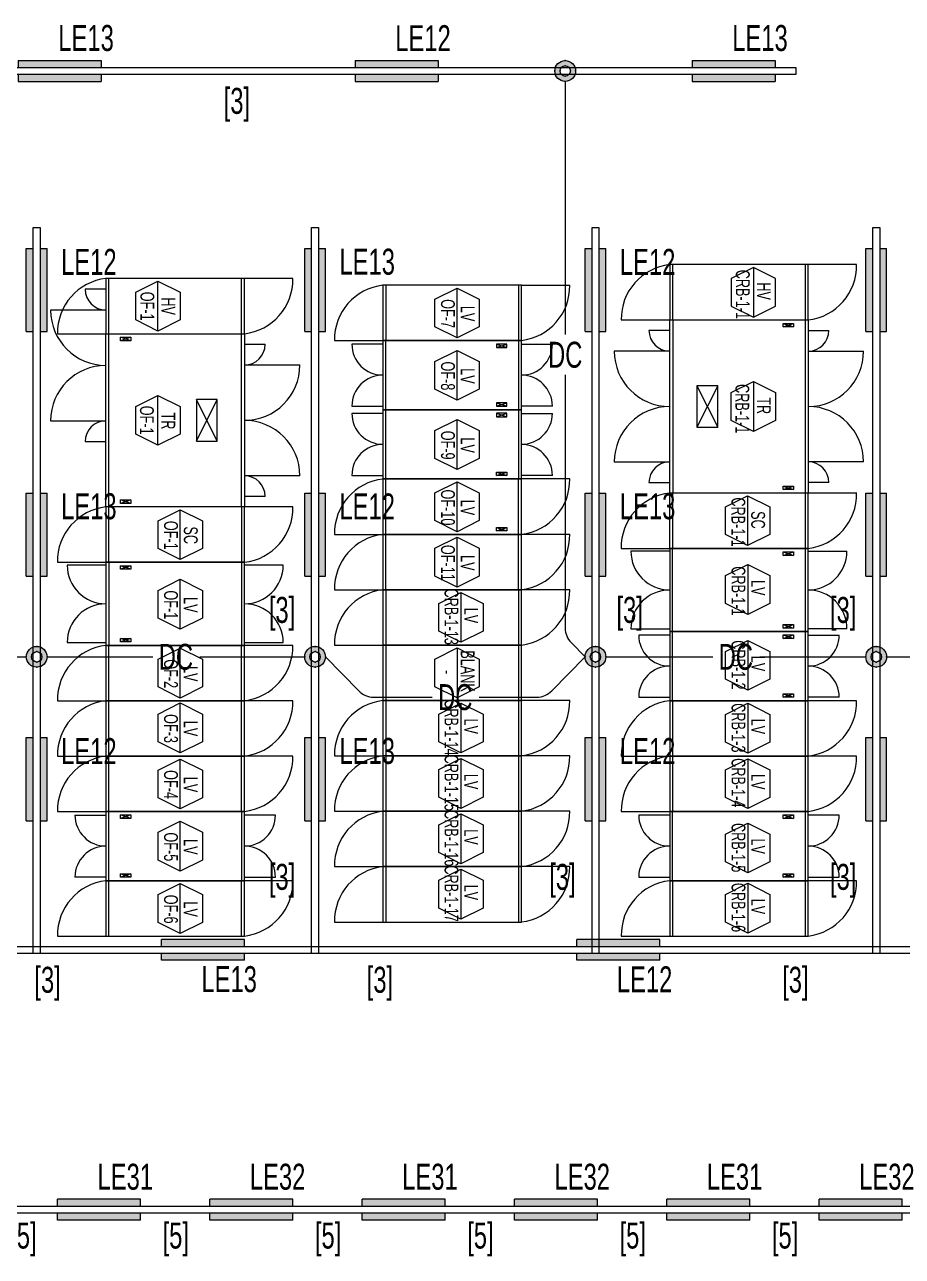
# Model space of a CAD drawing. Header units: millimetres. Extents: x 86947 to 500447, y -530175 to 1059536.
# Drawn here: x 139980 to 152656, y -247719 to -229925 of the extents above; entities that cross this region are included whole.
import ezdxf
from ezdxf.enums import TextEntityAlignment as Align

# ---------------------------------------------------------------- set-up
doc = ezdxf.new("R2010")
doc.units = ezdxf.units.MM
doc.header["$LTSCALE"] = 150
for name, color, linetype in [('------03 Lighting Fixture', 3, 'Continuous'), ('------04 Lighting Switch', 2, 'Continuous'), ('-----25 Emergency Lighting Embeded Wire in Ceiling or Wall', 1, 'Continuous'), ('-----28 Race Way', 1, 'Continuous'), ('-----33 Equipment', 5, 'Continuous')]:
    doc.layers.add(name, color=color, linetype=linetype)
doc.styles.add('ELEC', font='Dotum.ttf')

# ---------------------------------------------------------------- blocks, each defined once
blk = doc.blocks.new('D01')
at = {"linetype": 'Continuous'}
blk.add_circle((0, 0), 150, dxfattribs=at)
for p in [(-150, 0), (0, 150), (150, 0), (0, -150)]:
    blk.add_point(p)
blk = doc.blocks.new('E01')
h = blk.add_hatch(color=256)
edge = h.paths.add_edge_path(flags=17)
edge.add_arc((0, 0), 75, 0, 360)
edge = h.paths.add_edge_path()
edge.add_arc((0, 0), 150, 0, 360)
blk.add_blockref('D01', (0, 0))
at = {"xscale": 0.5, "yscale": 0.5, "zscale": 0.5}
blk.add_blockref('D01', (0, 0), dxfattribs=at)
blk = doc.blocks.new('E17')
h = blk.add_hatch(color=256)
h.paths.add_polyline_path([(600, 100), (-600, 100), (-600, 0), (600, 0)])
h.paths.add_polyline_path([(600, -100), (-600, -100), (-600, -200), (600, -200)])
for p, q in [((-600, 100), (600, 100)), ((-600, 100), (-600, 0)), ((600, 100), (600, 0)), ((600, 100), (600, 0)), ((-600, -100), (-600, -200)), ((600, -100), (600, -200)), ((-600, -200), (600, -200))]:
    blk.add_line(p, q)
blk = doc.blocks.new('12345')
at = {"layer": '-----33 Equipment'}
for p, q in [((401596, 123008, 0), (401596, 122208, 0)), ((403596, 123008, 0), (401596, 123008, 0)), ((401636, 123008), (401636, 122208)), ((402804, 122968), (402484, 122809)), ((402804, 122968), (402804, 122248)), ((403124, 122809), (402804, 122968)), ((403554, 123008), (403554, 122208)), ((403596, 122208, 0), (403596, 123008, 0)), ((404296, 123008), (403596, 123008)), ((395454, 122808, 0), (393454, 122808, 0)), ((393454, 122808, 0), (393454, 122008, 0)), ((393496, 122008), (393496, 122808)), ((395414, 122008), (395414, 122808)), ((395454, 122008, 0), (395454, 122808, 0)), ((396154, 122808), (395454, 122808)), ((402484, 122809), (402484, 122408)), ((403124, 122408), (403124, 122809)), ((393454, 122652, 0), (393154, 122652, 0)), ((393884, 122609), (394204, 122768)), ((393884, 122208), (393884, 122609)), ((394204, 122048), (394204, 122768)), ((394204, 122768), (394524, 122609)), ((394524, 122609), (394524, 122208)), ((397454, 122711, 0), (397454, 121911, 0)), ((399454, 122711, 0), (397454, 122711, 0)), ((397494, 122711), (397494, 121911)), ((398206, 122510, 0), (398526, 122669, 0)), ((398526, 121949, 0), (398526, 122669, 0)), ((398526, 122669, 0), (398846, 122510, 0)), ((399412, 122711), (399412, 121911)), ((399454, 121911, 0), (399454, 122711, 0)), ((399454, 122711, 0), (400154, 122711, 0)), ((398206, 122109, 0), (398206, 122510, 0)), ((398846, 122510, 0), (398846, 122109, 0)), ((393454, 122352, 0), (392654, 122352, 0)), ((402484, 122408), (402804, 122248)), ((402804, 122248), (403124, 122408)), ((394204, 122048), (393884, 122208)), ((394524, 122208), (394204, 122048)), ((398526, 121949, 0), (398206, 122109, 0)), ((398846, 122109, 0), (398526, 121949, 0)), ((400896, 122208), (401596, 122208)), ((401596, 122208, 0), (403596, 122208, 0)), ((401596, 119708, 0), (401596, 122208, 0)), ((401596, 122208, 0), (403596, 122208, 0)), ((401640, 122208), (401640, 119708)), ((403236, 122108, 0), (403236, 122158, 0)), ((403236, 122158, 0), (403386, 122158, 0)), ((403236, 122158), (403386, 122108)), ((403236, 122108), (403386, 122158)), ((403386, 122108, 0), (403236, 122108, 0)), ((403386, 122158, 0), (403386, 122108, 0)), ((403554, 122208), (403554, 119708)), ((403596, 122208, 0), (403596, 119708, 0)), ((392754, 122008), (393454, 122008)), ((393454, 122008, 0), (395454, 122008, 0)), ((393454, 119508, 0), (393454, 122008, 0)), ((393454, 122008, 0), (395454, 122008, 0)), ((393496, 119508), (393496, 122008)), ((393664, 121908, 0), (393664, 121958, 0)), ((393664, 121958, 0), (393814, 121958, 0)), ((393814, 121908), (393664, 121958)), ((393814, 121958), (393664, 121908)), ((393814, 121908, 0), (393664, 121908, 0)), ((393814, 121958, 0), (393814, 121908, 0)), ((395410, 119508), (395410, 122008)), ((395454, 122008, 0), (395454, 119508, 0)), ((396754, 121911, 0), (397454, 121911, 0)), ((397454, 121911, 0), (399454, 121911, 0)), ((399454, 121911, 0), (397454, 121911, 0)), ((397454, 121911, 0), (397454, 120911, 0)), ((397496, 120911), (397496, 121911)), ((399412, 121911), (399412, 120911)), ((399454, 120911, 0), (399454, 121911, 0)), ((401596, 122058), (401296, 122058)), ((403596, 122058), (403896, 122058)), ((395454, 121858), (395754, 121858)), ((397454, 121859, 0), (397006, 121859, 0)), ((398206, 121610, 0), (398526, 121769, 0)), ((398526, 121049, 0), (398526, 121769, 0)), ((398526, 121769, 0), (398846, 121610, 0)), ((399244, 121861, 0), (399094, 121861, 0)), ((399094, 121861, 0), (399094, 121811, 0)), ((399094, 121811), (399244, 121861)), ((399094, 121861), (399244, 121811)), ((399094, 121811, 0), (399244, 121811, 0)), ((399244, 121811, 0), (399244, 121861, 0)), ((399454, 121859, 0), (399902, 121859, 0)), ((401596, 121758), (400796, 121758)), ((403596, 121758), (404396, 121758)), ((395454, 121558), (396254, 121558)), ((398206, 121209, 0), (398206, 121610, 0)), ((398846, 121610, 0), (398846, 121209, 0)), ((398526, 121049, 0), (398206, 121209, 0)), ((398846, 121209, 0), (398526, 121049, 0)), ((402290, 121258, 0), (401990, 121258, 0)), ((401990, 121258, 0), (401990, 120658, 0)), ((402290, 121258), (401990, 120658)), ((401990, 121258), (402290, 120658)), ((402290, 120658, 0), (402290, 121258, 0)), ((402484, 121159), (402804, 121318)), ((402804, 121318), (402804, 120598)), ((402804, 121318), (403124, 121159)), ((393884, 120959), (394204, 121118)), ((394204, 120398), (394204, 121118)), ((394204, 121118), (394524, 120959)), ((395060, 121058, 0), (394760, 121058, 0)), ((394760, 121058, 0), (394760, 120458, 0)), ((394760, 120458), (395060, 121058)), ((395060, 120458), (394760, 121058)), ((395060, 120458, 0), (395060, 121058, 0)), ((399244, 121011, 0), (399094, 121011, 0)), ((399094, 121011, 0), (399094, 120961, 0)), ((399094, 120961), (399244, 121011)), ((399094, 121011), (399244, 120961)), ((399244, 120961, 0), (399244, 121011, 0)), ((402484, 120758), (402484, 121159)), ((403124, 121159), (403124, 120758)), ((393884, 120558), (393884, 120959)), ((394524, 120959), (394524, 120558)), ((397006, 120963, 0), (397454, 120963, 0)), ((397454, 120859, 0), (397006, 120859, 0)), ((397454, 120911, 0), (399454, 120911, 0)), ((399454, 120911, 0), (397454, 120911, 0)), ((397454, 120911, 0), (397454, 119911, 0)), ((397496, 119911), (397496, 120911)), ((399094, 120961, 0), (399244, 120961, 0)), ((399244, 120861, 0), (399094, 120861, 0)), ((399094, 120861, 0), (399094, 120811, 0)), ((399094, 120811), (399244, 120861)), ((399094, 120861), (399244, 120811)), ((399244, 120811, 0), (399244, 120861, 0)), ((399412, 120911), (399412, 119911)), ((399902, 120963, 0), (399454, 120963, 0)), ((399454, 119911, 0), (399454, 120911, 0)), ((399454, 120859, 0), (399902, 120859, 0)), ((399902, 120963, 0), (399902, 120963, 0)), ((392654, 120752, 0), (393454, 120752, 0)), ((398206, 120610, 0), (398526, 120769, 0)), ((398526, 120049, 0), (398526, 120769, 0)), ((398526, 120769, 0), (398846, 120610, 0)), ((399094, 120811, 0), (399244, 120811, 0)), ((401990, 120658, 0), (402290, 120658, 0)), ((402804, 120598), (402484, 120758)), ((403124, 120758), (402804, 120598)), ((394204, 120398), (393884, 120558)), ((394524, 120558), (394204, 120398)), ((398206, 120209, 0), (398206, 120610, 0)), ((398846, 120610, 0), (398846, 120209, 0)), ((393154, 120452, 0), (393454, 120452, 0)), ((394760, 120458, 0), (395060, 120458, 0)), ((398526, 120049, 0), (398206, 120209, 0)), ((398846, 120209, 0), (398526, 120049, 0)), ((400796, 120158), (401596, 120158)), ((404396, 120158), (403596, 120158)), ((396254, 119958), (395454, 119958)), ((397006, 119963, 0), (397454, 119963, 0)), ((399094, 119961, 0), (399094, 120011, 0)), ((399094, 120011, 0), (399244, 120011, 0)), ((399094, 120011), (399244, 119961)), ((399094, 119961), (399244, 120011)), ((399244, 119961, 0), (399094, 119961, 0)), ((399244, 120011, 0), (399244, 119961, 0)), ((399902, 119963, 0), (399454, 119963, 0)), ((399902, 119963, 0), (399902, 119963, 0)), ((397454, 119911, 0), (399454, 119911, 0)), ((399454, 119911, 0), (397454, 119911, 0)), ((397454, 119911, 0), (397454, 119111, 0)), ((397496, 119111), (397496, 119911)), ((398206, 119710, 0), (398526, 119870, 0)), ((398526, 119150, 0), (398526, 119870, 0)), ((398526, 119870, 0), (398846, 119710, 0)), ((399414, 119111), (399414, 119911)), ((399454, 119111, 0), (399454, 119911, 0)), ((400154, 119911, 0), (399454, 119911, 0)), ((401296, 119858), (401596, 119858)), ((403236, 119758, 0), (403236, 119808, 0)), ((403236, 119808, 0), (403386, 119808, 0)), ((403236, 119808), (403386, 119758)), ((403236, 119758), (403386, 119808)), ((403386, 119758, 0), (403236, 119758, 0)), ((403386, 119808, 0), (403386, 119758, 0)), ((403896, 119858), (403596, 119858)), ((393664, 119558, 0), (393664, 119608, 0)), ((393664, 119608, 0), (393814, 119608, 0)), ((393814, 119558), (393664, 119608)), ((393814, 119608), (393664, 119558)), ((393814, 119608, 0), (393814, 119558, 0)), ((395754, 119658), (395454, 119658)), ((398206, 119309, 0), (398206, 119710, 0)), ((398846, 119710, 0), (398846, 119309, 0)), ((401595, 119708, 0), (401595, 118908, 0)), ((403597, 119708, 0), (401595, 119708, 0)), ((403596, 119708, 0), (401596, 119708, 0)), ((401635, 119708), (401635, 118908)), ((402402, 119510), (402722, 119669)), ((402722, 119669), (402722, 118949)), ((402722, 119669), (403042, 119510)), ((403555, 119708), (403555, 118908)), ((403597, 118908, 0), (403597, 119708, 0)), ((404297, 119708), (403597, 119708)), ((395455, 119508, 0), (393453, 119508, 0)), ((393453, 119508, 0), (393453, 118708, 0)), ((395454, 119508, 0), (393454, 119508, 0)), ((393495, 118708), (393495, 119508)), ((393814, 119558, 0), (393664, 119558, 0)), ((394207, 119307), (394527, 119467)), ((394527, 118747), (394527, 119467)), ((394527, 119467), (394847, 119307)), ((395415, 118708), (395415, 119508)), ((395455, 118708, 0), (395455, 119508, 0)), ((396155, 119508), (395455, 119508)), ((402402, 119109), (402402, 119510)), ((403042, 119510), (403042, 119109)), ((394207, 118907), (394207, 119307)), ((394847, 119307), (394847, 118907)), ((398526, 119150, 0), (398206, 119309, 0)), ((398846, 119309, 0), (398526, 119150, 0)), ((396754, 119111, 0), (397454, 119111, 0)), ((397454, 119111, 0), (399454, 119111, 0)), ((399454, 119111, 0), (397454, 119111, 0)), ((397454, 119111, 0), (397454, 118311, 0)), ((397496, 118311), (397496, 119111)), ((398206, 118910, 0), (398526, 119070, 0)), ((398526, 118350, 0), (398526, 119070, 0)), ((398526, 119070, 0), (398846, 118910, 0)), ((399094, 119161, 0), (399094, 119211, 0)), ((399094, 119211, 0), (399244, 119211, 0)), ((399094, 119211), (399244, 119161)), ((399094, 119161), (399244, 119211)), ((399244, 119161, 0), (399094, 119161, 0)), ((399244, 119211, 0), (399244, 119161, 0)), ((399414, 118311), (399414, 119111)), ((399454, 118311, 0), (399454, 119111, 0)), ((400154, 119111, 0), (399454, 119111, 0)), ((402722, 118949), (402402, 119109)), ((403042, 119109), (402722, 118949)), ((394527, 118747), (394207, 118907)), ((394847, 118907), (394527, 118747)), ((398206, 118509, 0), (398206, 118910, 0)), ((398846, 118910, 0), (398846, 118509, 0)), ((400895, 118908), (401595, 118908)), ((401596, 118868), (401036, 118868)), ((401595, 118908, 0), (403597, 118908, 0)), ((403596, 118908, 0), (401596, 118908, 0)), ((401596, 118908, 0), (401596, 117708, 0)), ((401638, 117708), (401638, 118908)), ((403556, 117708), (403556, 118908)), ((403596, 117708, 0), (403596, 118908, 0)), ((403596, 118868), (404156, 118868)), ((392753, 118708), (393453, 118708)), ((393453, 118708, 0), (395455, 118708, 0)), ((393454, 118708, 0), (393454, 117508, 0)), ((395454, 118708, 0), (393454, 118708, 0)), ((393494, 118708), (393494, 117508)), ((395412, 118708), (395412, 117508)), ((395454, 117508, 0), (395454, 118708, 0)), ((403236, 118808, 0), (403236, 118858, 0)), ((403236, 118858, 0), (403386, 118858, 0)), ((403236, 118858), (403386, 118808)), ((403236, 118808), (403386, 118858)), ((403386, 118808, 0), (403236, 118808, 0)), ((403386, 118858, 0), (403386, 118808, 0)), ((393454, 118668), (392894, 118668)), ((392894, 118668), (392894, 118668)), ((393664, 118608, 0), (393664, 118658, 0)), ((393664, 118658, 0), (393814, 118658, 0)), ((393814, 118608), (393664, 118658)), ((393814, 118658), (393664, 118608)), ((393814, 118608, 0), (393664, 118608, 0)), ((393814, 118658, 0), (393814, 118608, 0)), ((396014, 118668), (395454, 118668)), ((398526, 118350, 0), (398206, 118509, 0)), ((398846, 118509, 0), (398526, 118350, 0)), ((402403, 118515), (402723, 118674)), ((402403, 118114), (402403, 118515)), ((402723, 118674), (402723, 117954)), ((402723, 118674), (403043, 118515)), ((403043, 118515), (403043, 118114)), ((394206, 118302), (394526, 118462)), ((394526, 117742), (394526, 118462)), ((394526, 118462), (394846, 118302)), ((394206, 117902), (394206, 118302)), ((394846, 118302), (394846, 117902)), ((396754, 118311, 0), (397454, 118311, 0)), ((397454, 118311, 0), (397454, 117511, 0)), ((399454, 118311, 0), (397454, 118311, 0)), ((397454, 118311, 0), (399454, 118311, 0)), ((397494, 118311), (397494, 117511)), ((398261, 118114, 0), (398581, 118273, 0)), ((398581, 118273, 0), (398581, 117553, 0)), ((398581, 118273, 0), (398901, 118114, 0)), ((399412, 118311), (399412, 117511)), ((399454, 117511, 0), (399454, 118311, 0)), ((400154, 118311, 0), (399454, 118311, 0)), ((398261, 117713, 0), (398261, 118114, 0)), ((398901, 118114, 0), (398901, 117713, 0)), ((402723, 117954), (402403, 118114)), ((403043, 118114), (402723, 117954)), ((394526, 117742), (394206, 117902)), ((394846, 117902), (394526, 117742)), ((403236, 117758, 0), (403236, 117808, 0)), ((403236, 117808, 0), (403386, 117808, 0)), ((403236, 117808), (403386, 117758)), ((403236, 117758), (403386, 117808)), ((403386, 117808, 0), (403386, 117758, 0)), ((398581, 117553, 0), (398261, 117713, 0)), ((398901, 117713, 0), (398581, 117553, 0)), ((401036, 117748), (401596, 117748)), ((401596, 117656), (401148, 117656)), ((403596, 117708, 0), (401596, 117708, 0)), ((401596, 117708, 0), (401596, 116708, 0)), ((401596, 117708, 0), (403596, 117708, 0)), ((401638, 116708), (401638, 117708)), ((403386, 117758, 0), (403236, 117758, 0)), ((403236, 117608, 0), (403236, 117658, 0)), ((403236, 117658, 0), (403386, 117658, 0)), ((403236, 117658), (403386, 117608)), ((403236, 117608), (403386, 117658)), ((403386, 117658, 0), (403386, 117608, 0)), ((403556, 116708), (403556, 117708)), ((404156, 117748), (403596, 117748)), ((403596, 116708, 0), (403596, 117708, 0)), ((403596, 117656), (404044, 117656)), ((404156, 117748), (404156, 117748)), ((392894, 117548), (393454, 117548)), ((393454, 117508, 0), (395454, 117508, 0)), ((395454, 117508, 0), (393454, 117508, 0)), ((393454, 117508, 0), (393454, 116708, 0)), ((393496, 116708), (393496, 117508)), ((393664, 117558, 0), (393664, 117608, 0)), ((393664, 117608, 0), (393814, 117608, 0)), ((393814, 117558), (393664, 117608)), ((393814, 117608), (393664, 117558)), ((393814, 117558, 0), (393664, 117558, 0)), ((393814, 117608, 0), (393814, 117558, 0)), ((394206, 117308), (394526, 117467)), ((394526, 116747), (394526, 117467)), ((394526, 117467), (394846, 117308)), ((395414, 116708), (395414, 117508)), ((395454, 117548), (396014, 117548)), ((395454, 116708, 0), (395454, 117508, 0)), ((396154, 117508), (395454, 117508)), ((396754, 117511, 0), (397454, 117511, 0)), ((397454, 117511, 0), (399454, 117511, 0)), ((397454, 117511, 0), (397454, 116711, 0)), ((399454, 117511, 0), (397454, 117511, 0)), ((397494, 117511), (397494, 116711)), ((398206, 117310, 0), (398526, 117470, 0)), ((398526, 117470, 0), (398526, 116750, 0)), ((398526, 117470, 0), (398846, 117310, 0)), ((399412, 117511), (399412, 116711)), ((399454, 116711, 0), (399454, 117511, 0)), ((402403, 117419), (402723, 117579)), ((402723, 117579), (402723, 116859)), ((402723, 117579), (403043, 117419)), ((403386, 117608, 0), (403236, 117608, 0)), ((394206, 116907), (394206, 117308)), ((394846, 117308), (394846, 116907)), ((398206, 116910, 0), (398206, 117310, 0)), ((398846, 117310, 0), (398846, 116910, 0)), ((402403, 117019), (402403, 117419)), ((403043, 117419), (403043, 117019)), ((394526, 116747), (394206, 116907)), ((394846, 116907), (394526, 116747)), ((398526, 116750, 0), (398206, 116910, 0)), ((398846, 116910, 0), (398526, 116750, 0)), ((402723, 116859), (402403, 117019)), ((403043, 117019), (402723, 116859)), ((401148, 116760), (401596, 116760)), ((403236, 116758, 0), (403236, 116808, 0)), ((403236, 116808, 0), (403386, 116808, 0)), ((403236, 116808), (403386, 116758)), ((403236, 116758), (403386, 116808)), ((403386, 116758, 0), (403236, 116758, 0)), ((403386, 116808, 0), (403386, 116758, 0)), ((404044, 116760), (403596, 116760)), ((404044, 116760), (404044, 116760)), ((392754, 116708), (393454, 116708)), ((393454, 116708, 0), (395454, 116708, 0)), ((395454, 116708, 0), (393454, 116708, 0)), ((393454, 116708, 0), (393454, 115908, 0)), ((393496, 115908), (393496, 116708)), ((394206, 116516), (394526, 116675)), ((394526, 115955), (394526, 116675)), ((394526, 116675), (394846, 116516)), ((395414, 115908), (395414, 116708)), ((395454, 115908, 0), (395454, 116708, 0)), ((396154, 116708), (395454, 116708)), ((397454, 116711, 0), (397454, 115911, 0)), ((399454, 116711, 0), (397454, 116711, 0)), ((397454, 116711, 0), (399454, 116711, 0)), ((397494, 116711), (397494, 115911)), ((398261, 116514, 0), (398581, 116673, 0)), ((398581, 116673, 0), (398581, 115953, 0)), ((398581, 116673, 0), (398901, 116514, 0)), ((399412, 116711), (399412, 115911)), ((399454, 115911, 0), (399454, 116711, 0)), ((400154, 116711, 0), (399454, 116711, 0)), ((401596, 116708, 0), (403596, 116708, 0)), ((401596, 116708, 0), (401596, 115908, 0)), ((403596, 116708, 0), (401596, 116708, 0)), ((401636, 116708), (401636, 115908)), ((402403, 116511), (402723, 116671)), ((402723, 116671), (402723, 115951)), ((402723, 116671), (403043, 116511)), ((403554, 116708), (403554, 115908)), ((403596, 115908, 0), (403596, 116708, 0)), ((404296, 116708), (403596, 116708)), ((394206, 116115), (394206, 116516)), ((394846, 116516), (394846, 116115)), ((398261, 116113, 0), (398261, 116514, 0)), ((398901, 116514, 0), (398901, 116113, 0)), ((402403, 116111), (402403, 116511)), ((403043, 116511), (403043, 116111)), ((394526, 115955), (394206, 116115)), ((394846, 116115), (394526, 115955)), ((398581, 115953, 0), (398261, 116113, 0)), ((398901, 116113, 0), (398581, 115953, 0)), ((402723, 115951), (402403, 116111)), ((403043, 116111), (402723, 115951)), ((392754, 115908), (393454, 115908)), ((393454, 115908, 0), (395454, 115908, 0)), ((395454, 115908, 0), (393454, 115908, 0)), ((393454, 115908, 0), (393454, 115108, 0)), ((393496, 115108), (393496, 115908)), ((394206, 115707), (394526, 115866)), ((394526, 115146), (394526, 115866)), ((394526, 115866), (394846, 115707)), ((395414, 115108), (395414, 115908)), ((395454, 115108, 0), (395454, 115908, 0)), ((396154, 115908), (395454, 115908)), ((396754, 115911, 0), (397454, 115911, 0)), ((397454, 115911, 0), (399454, 115911, 0)), ((397454, 115911, 0), (397454, 115111, 0)), ((399454, 115911, 0), (397454, 115911, 0)), ((397494, 115911), (397494, 115111)), ((398261, 115714, 0), (398581, 115873, 0)), ((398581, 115873, 0), (398581, 115153, 0)), ((398581, 115873, 0), (398901, 115714, 0)), ((399412, 115911), (399412, 115111)), ((399454, 115111, 0), (399454, 115911, 0)), ((400154, 115911, 0), (399454, 115911, 0)), ((400896, 115908), (401596, 115908)), ((401596, 115908, 0), (403596, 115908, 0)), ((401596, 115908, 0), (401596, 115108, 0)), ((403596, 115908, 0), (401596, 115908, 0)), ((401636, 115908), (401636, 115108)), ((402403, 115710), (402723, 115870)), ((402723, 115870), (402723, 115150)), ((402723, 115870), (403043, 115710)), ((403554, 115908), (403554, 115108)), ((403596, 115108, 0), (403596, 115908, 0)), ((404296, 115908), (403596, 115908)), ((394206, 115306), (394206, 115707)), ((394846, 115707), (394846, 115306)), ((398261, 115313, 0), (398261, 115714, 0)), ((398901, 115714, 0), (398901, 115313, 0)), ((402403, 115310), (402403, 115710)), ((403043, 115710), (403043, 115310)), ((394526, 115146), (394206, 115306)), ((394846, 115306), (394526, 115146)), ((398581, 115153, 0), (398261, 115313, 0)), ((398901, 115313, 0), (398581, 115153, 0)), ((402723, 115150), (402403, 115310)), ((403043, 115310), (402723, 115150)), ((392754, 115108), (393454, 115108)), ((393006, 115056), (393006, 115056)), ((393006, 115056), (393454, 115056)), ((393454, 115108, 0), (393454, 114108, 0)), ((395454, 115108, 0), (393454, 115108, 0)), ((393454, 115108, 0), (395454, 115108, 0)), ((393496, 114108), (393496, 115108)), ((393664, 115008, 0), (393664, 115058, 0)), ((393664, 115058, 0), (393814, 115058, 0)), ((393814, 115008), (393664, 115058)), ((393814, 115058), (393664, 115008)), ((393814, 115008, 0), (393664, 115008, 0)), ((393814, 115058, 0), (393814, 115008, 0)), ((394206, 114807), (394526, 114966)), ((394526, 114246), (394526, 114966)), ((394526, 114966), (394846, 114807)), ((395412, 115108), (395412, 114108)), ((395454, 114108, 0), (395454, 115108, 0)), ((395902, 115056), (395454, 115056)), ((396754, 115111, 0), (397454, 115111, 0)), ((397454, 115111, 0), (399454, 115111, 0)), ((397454, 115111, 0), (397454, 114311, 0)), ((399454, 115111, 0), (397454, 115111, 0)), ((397494, 115111), (397494, 114311)), ((398261, 114914, 0), (398581, 115073, 0)), ((398581, 115073, 0), (398581, 114353, 0)), ((398581, 115073, 0), (398901, 114914, 0)), ((399412, 115111), (399412, 114311)), ((399454, 114311, 0), (399454, 115111, 0)), ((400154, 115111, 0), (399454, 115111, 0)), ((400896, 115108), (401596, 115108)), ((401596, 115056), (401148, 115056)), ((401596, 115108, 0), (403596, 115108, 0)), ((403596, 115108, 0), (401596, 115108, 0)), ((401596, 115108, 0), (401596, 114108, 0)), ((401638, 114108), (401638, 115108)), ((403236, 115008, 0), (403236, 115058, 0)), ((403236, 115058, 0), (403386, 115058, 0)), ((403236, 115058), (403386, 115008)), ((403236, 115008), (403386, 115058)), ((403386, 115008, 0), (403236, 115008, 0)), ((403386, 115058, 0), (403386, 115008, 0)), ((403554, 115108), (403554, 114108)), ((403596, 114108, 0), (403596, 115108, 0)), ((404044, 115056), (403596, 115056)), ((394206, 114406), (394206, 114807)), ((394846, 114807), (394846, 114406)), ((398261, 114513, 0), (398261, 114914, 0)), ((398901, 114914, 0), (398901, 114513, 0)), ((402403, 114780), (402723, 114940)), ((402403, 114380), (402403, 114780)), ((402723, 114940), (402723, 114220)), ((402723, 114940), (403043, 114780)), ((403043, 114780), (403043, 114380)), ((398581, 114353, 0), (398261, 114513, 0)), ((398901, 114513, 0), (398581, 114353, 0)), ((394526, 114246), (394206, 114406)), ((394846, 114406), (394526, 114246)), ((396754, 114311, 0), (397454, 114311, 0)), ((397454, 114311, 0), (399454, 114311, 0)), ((397454, 114311, 0), (397454, 113511, 0)), ((399454, 114311, 0), (397454, 114311, 0)), ((397494, 114311), (397494, 113511)), ((398261, 114114, 0), (398581, 114273, 0)), ((398581, 114273, 0), (398581, 113553, 0)), ((398581, 114273, 0), (398901, 114114, 0)), ((399412, 114311), (399412, 113511)), ((399454, 113511, 0), (399454, 114311, 0)), ((400154, 114311, 0), (399454, 114311, 0)), ((402723, 114220), (402403, 114380)), ((403043, 114380), (402723, 114220)), ((393454, 114160), (393006, 114160)), ((393454, 114108, 0), (395454, 114108, 0)), ((395454, 114108, 0), (393454, 114108, 0)), ((393454, 114108, 0), (393454, 113308, 0)), ((393496, 113308), (393496, 114108)), ((393664, 114158, 0), (393664, 114208, 0)), ((393664, 114208, 0), (393814, 114208, 0)), ((393814, 114158), (393664, 114208)), ((393814, 114208), (393664, 114158)), ((393814, 114158, 0), (393664, 114158, 0)), ((393814, 114208, 0), (393814, 114158, 0)), ((394206, 113907), (394526, 114066)), ((394526, 113346), (394526, 114066)), ((394526, 114066), (394846, 113907)), ((395414, 113308), (395414, 114108)), ((395454, 114160), (395902, 114160)), ((395454, 113308, 0), (395454, 114108, 0)), ((396154, 114108), (395454, 114108)), ((398261, 113713, 0), (398261, 114114, 0)), ((398901, 114114, 0), (398901, 113713, 0)), ((401148, 114160), (401596, 114160)), ((401596, 114108, 0), (403596, 114108, 0)), ((401596, 114108, 0), (401596, 113308, 0)), ((403596, 114108, 0), (401596, 114108, 0)), ((401636, 114108), (401636, 113308)), ((402403, 113910), (402723, 114070)), ((402723, 114070), (402723, 113350)), ((402723, 114070), (403043, 113910)), ((403236, 114158, 0), (403236, 114208, 0)), ((403236, 114208, 0), (403386, 114208, 0)), ((403236, 114208), (403386, 114158)), ((403236, 114158), (403386, 114208)), ((403386, 114158, 0), (403236, 114158, 0)), ((403386, 114208, 0), (403386, 114158, 0)), ((403554, 114108), (403554, 113308)), ((403596, 114160), (404044, 114160)), ((403596, 113308, 0), (403596, 114108, 0)), ((404296, 114108), (403596, 114108)), ((404044, 114160), (404044, 114160)), ((394206, 113506), (394206, 113907)), ((394846, 113907), (394846, 113506)), ((402403, 113510), (402403, 113910)), ((403043, 113910), (403043, 113510)), ((398581, 113553, 0), (398261, 113713, 0)), ((398901, 113713, 0), (398581, 113553, 0)), ((394526, 113346), (394206, 113506)), ((394846, 113506), (394526, 113346)), ((396754, 113511, 0), (397454, 113511, 0)), ((397454, 113511, 0), (399454, 113511, 0)), ((402723, 113350), (402403, 113510)), ((403043, 113510), (402723, 113350)), ((392754, 113308), (393454, 113308)), ((393454, 113308, 0), (395454, 113308, 0)), ((400896, 113308), (401596, 113308)), ((401596, 113308, 0), (403596, 113308, 0))]:
    blk.add_line(p, q, dxfattribs=at)
for centre, radius, start, end in [((401687, 122222), 791, 96.6265, 181.0016), ((403504, 122994), 791, 276.6265, 1.0016), ((393545, 122022), 791, 96.6265, 181.0016), ((395362, 122794), 791, 276.6265, 1.0016), ((393454, 122652, 0), 300, 180, 270), ((397545, 121925, 0), 791, 96.6265, 181.0016), ((399362, 122698, 0), 791, 276.6265, 1.0016), ((393454, 122352, 0), 800, 180, 270), ((401596, 122058), 300, 180, 270), ((403596, 122058), 300, 270, 0), ((395454, 121858), 300, 270, 0), ((397454, 121859, 0), 448, 180, 270), ((399454, 121859, 0), 448, 270, 0), ((401596, 121758), 800, 180, 270), ((403596, 121758), 800, 270, 0), ((393454, 120752, 0), 800, 90, 180), ((395454, 121558), 800, 270, 0), ((397454, 120963, 0), 448, 90, 180), ((399454, 120963, 0), 448, 0, 90), ((397454, 120859, 0), 448, 180, 270), ((399454, 120859, 0), 448, 270, 0), ((401596, 120158), 800, 90, 180), ((403596, 120158), 800, 0, 90), ((393454, 120452, 0), 300, 90, 180), ((395454, 119958), 800, 0, 90), ((397454, 119963, 0), 448, 90, 180), ((399454, 119963, 0), 448, 0, 90), ((401596, 119858), 300, 90, 180), ((403596, 119858), 300, 0, 90), ((395454, 119658), 300, 0, 90), ((397545, 119125, 0), 791, 96.6265, 181.0016), ((399362, 119898, 0), 791, 276.6265, 1.0016), ((401686, 118922), 791, 96.6265, 181.0016), ((403505, 119694), 791, 276.6265, 1.0016), ((393544, 118722), 791, 96.6265, 181.0016), ((395363, 119494), 791, 276.6265, 1.0016), ((397545, 118325, 0), 791, 96.6265, 181.0016), ((399362, 119098, 0), 791, 276.6265, 1.0016), ((401596, 118868), 560, 180, 270), ((403596, 118868), 560, 270, 0), ((393454, 118668), 560, 180, 270), ((395454, 118668), 560, 270, 0), ((397545, 117525, 0), 791, 96.6265, 181.0016), ((399362, 118298, 0), 791, 276.6265, 1.0016), ((401596, 117748), 560, 90, 180), ((403596, 117748), 560, 0, 90), ((393454, 117548), 560, 90, 180), ((395454, 117548), 560, 0, 90), ((401596, 117656), 448, 180, 270), ((403596, 117656), 448, 270, 0), ((393545, 116722), 791, 96.6265, 181.0016), ((395362, 117494), 791, 276.6265, 1.0016), ((401596, 116760), 448, 90, 180), ((403596, 116760), 448, 0, 90), ((393545, 115922), 791, 96.6265, 181.0016), ((395362, 116694), 791, 276.6265, 1.0016), ((397545, 115925, 0), 791, 96.6265, 181.0016), ((399362, 116698, 0), 791, 276.6265, 1.0016), ((401687, 115922), 791, 96.6265, 181.0016), ((403504, 116694), 791, 276.6265, 1.0016), ((393545, 115122), 791, 96.6265, 181.0016), ((395362, 115894), 791, 276.6265, 1.0016), ((397545, 115125, 0), 791, 96.6265, 181.0016), ((399362, 115898, 0), 791, 276.6265, 1.0016), ((401687, 115122), 791, 96.6265, 181.0016), ((403504, 115894), 791, 276.6265, 1.0016), ((393454, 115056), 448, 180, 270), ((395454, 115056), 448, 270, 0), ((397545, 114325, 0), 791, 96.6265, 181.0016), ((399362, 115098, 0), 791, 276.6265, 1.0016), ((401596, 115056), 448, 180, 270), ((403596, 115056), 448, 270, 0), ((393454, 114160), 448, 90, 180), ((395454, 114160), 448, 0, 90), ((401596, 114160), 448, 90, 180), ((403596, 114160), 448, 0, 90), ((397545, 113525, 0), 791, 96.6265, 181.0016), ((399362, 114298, 0), 791, 276.6265, 1.0016), ((393545, 113322), 791, 96.6265, 181.0016), ((395362, 114094), 791, 276.6265, 1.0016), ((401687, 113322), 791, 96.6265, 181.0016), ((403504, 114094), 791, 276.6265, 1.0016)]:
    blk.add_arc(centre, radius, start, end, dxfattribs=at)
at = {"layer": '-----33 Equipment', "style": 'ELEC', "width": 0.7}
for s, p in [('CRB-1-1', (402652, 122578)), ('OF-1', (394052, 122408)), ('HV', (402955, 122625)), ('HV', (394355, 122408)), ('OF-7', (398393, 122300, 0)), ('LV', (398678, 122300, 0)), ('OF-8', (398393, 121400, 0)), ('LV', (398678, 121400, 0)), ('CRB-1-1', (402645, 120926)), ('TR', (402955, 120970)), ('OF-1', (394045, 120761)), ('TR', (394355, 120749)), ('OF-9', (398393, 120400, 0)), ('LV', (398678, 120400, 0)), ('OF-10', (398393, 119500, 0)), ('LV', (398678, 119500, 0)), ('CRB-1-1', (402588, 119289)), ('SC', (402873, 119320)), ('OF-1', (394394, 119098)), ('SC', (394679, 119098)), ('OF-11', (398393, 118700, 0)), ('LV', (398678, 118700, 0)), ('CRB-1-1', (402589, 118294)), ('LV', (402874, 118340)), ('OF-1', (394393, 118093)), ('LV', (394678, 118093)), ('CRB-1-13', (398444, 117922, 0)), ('LV', (398729, 117939, 0)), ('CRB-1-2', (402589, 117225)), ('OF-2', (394393, 117098)), ('BLANK', (398678, 117136, 0)), ('LV', (402874, 117245)), ('LV', (394678, 117098)), ('-', (398393, 117122, 0)), ('CRB-1-14', (398444, 116322, 0)), ('CRB-1-3', (402589, 116316)), ('OF-3', (394393, 116306)), ('LV', (394678, 116306)), ('LV', (398729, 116339, 0)), ('LV', (402874, 116337)), ('CRB-1-15', (398444, 115522, 0)), ('CRB-1-4', (402589, 115522)), ('OF-4', (394393, 115497)), ('LV', (394678, 115497)), ('LV', (398729, 115539, 0)), ('LV', (402874, 115536)), ('CRB-1-16', (398444, 114722, 0)), ('OF-5', (394393, 114597)), ('LV', (398729, 114739, 0)), ('CRB-1-5', (402589, 114585)), ('LV', (394678, 114597)), ('LV', (402874, 114606)), ('CRB-1-17', (398444, 113922, 0)), ('CRB-1-6', (402589, 113721)), ('OF-6', (394393, 113697)), ('LV', (398729, 113939, 0)), ('LV', (394678, 113697)), ('LV', (402874, 113736))]:
    blk.add_text(s, height=200, rotation=270, dxfattribs=at).set_placement(p, align=Align.MIDDLE_CENTER)

msp = doc.modelspace()

# ---------------------------------------------------------------- linework, layer by layer
at = {"layer": '-----25 Emergency Lighting Embeded Wire in Ceiling or Wall'}
for p, q in [((147787, -230745), (147787, -234403)), ((147787, -234985), (147787, -238643)), ((148074, -239058), (147872, -238853)), ((138500, -239058), (140004, -239058)), ((140304, -239058), (141830, -239058)), ((142511, -239058), (144024, -239058)), ((144324, -239058), (144804, -239550)), ((148074, -239058), (147593, -239550)), ((148374, -239058), (149918, -239058)), ((150598, -239058), (152129, -239058)), ((152429, -239058), (153308, -239058)), ((145019, -239640), (145865, -239640)), ((146546, -239640), (147378, -239640))]:
    msp.add_line(p, q, dxfattribs=at)
for centre, start, end in [((148087, -238643), 180, 224.3749), ((145019, -239340), 224.3749, 270), ((147378, -239340), 270, 315.6251)]:
    msp.add_arc(centre, 300, start, end, dxfattribs=at)
at = {"layer": '-----28 Race Way', "elevation": 0}
for points in [[(124987, -230545), (151120, -230545), (151120, -230645), (124987, -230645)], [(140204, -232858), (140204, -243342), (140104, -243342), (140104, -232858)], [(144224, -232858), (144224, -243342), (144124, -243342), (144124, -232858)], [(148274, -232858), (148274, -243342), (148174, -243342), (148174, -232858)], [(152329, -232858), (152329, -243342), (152229, -243342), (152229, -232858)], [(109354, -246995), (155154, -246995), (155154, -247095), (109354, -247095)]]:
    msp.add_lwpolyline(points, close=True, dxfattribs=at)
at = {"layer": '-----28 Race Way'}
msp.add_lwpolyline([(109754, -243242), (154952, -243242), (154952, -243342), (109754, -243342)], close=True, dxfattribs=at)

# ---------------------------------------------------------------- block references
at = {"layer": '------03 Lighting Fixture', "color": 3}
for p in [(140487, -230545), (145354, -230545), (150220, -230545)]:
    msp.add_blockref('E17', p, dxfattribs=at)
at = {"layer": '------03 Lighting Fixture'}
for p in [(147787, -230595), (140154, -239058), (144174, -239058), (148224, -239058), (152279, -239058)]:
    msp.add_blockref('E01', p, dxfattribs=at)
at = {"layer": '------03 Lighting Fixture', "color": 3}
for p, rotation in [((140104, -233758), 90), ((144124, -233758), 90), ((148174, -233758), 90), ((152229, -233758), 90), ((140104, -237292), 90), ((144124, -237292), 90), ((148174, -237292), 90), ((152229, -237292), 90), ((140104, -240825), 90), ((144124, -240825), 90), ((148174, -240825), 90), ((152229, -240825), 90), ((142554, -243342), 180), ((148554, -243342), 180), ((141054, -247095), 180), ((143254, -247095), 180), ((145454, -247095), 180), ((147654, -247095), 180), ((149854, -247095), 180), ((152054, -247095), 180)]:
    msp.add_blockref('E17', p, dxfattribs=dict(at, rotation=rotation))
at = {"layer": '-----33 Equipment'}
msp.add_blockref('12345', (-252300, -356400), dxfattribs=at)

# ---------------------------------------------------------------- texts
at = {"layer": '------04 Lighting Switch', "style": 'ELEC', "width": 0.7}
for s, p in [('LE13', (140867, -230118)), ('LE12', (145733, -230118)), ('LE13', (150600, -230118)), ('LE12', (140907, -233350)), ('LE13', (144927, -233350)), ('LE12', (148977, -233350)), ('LE13', (140907, -236883)), ('LE12', (144927, -236883)), ('LE13', (148977, -236883)), ('LE12', (140907, -240417)), ('LE13', (144927, -240417)), ('LE12', (148977, -240417)), ('LE13', (142933, -243714)), ('LE12', (148933, -243714)), ('LE31', (141433, -246568)), ('LE32', (143633, -246568)), ('LE31', (145833, -246568)), ('LE32', (148033, -246568)), ('LE31', (150233, -246568)), ('LE32', (152433, -246568))]:
    msp.add_text(s, height=375, dxfattribs=at).set_placement(p, align=Align.MIDDLE)
at = {"layer": '-----25 Emergency Lighting Embeded Wire in Ceiling or Wall', "style": 'ELEC', "width": 0.7}
for p in [(147787, -234694), (142164, -239058), (150251, -239058), (146199, -239640)]:
    msp.add_text('DC', height=375, dxfattribs=at).set_placement(p, align=Align.MIDDLE)
at = {"layer": '-----28 Race Way', "style": 'ELEC', "width": 0.7}
for s, p in [('[3]', (143045, -231073)), ('[3]', (143697, -238427)), ('[3]', (148718, -238427)), ('[3]', (151802, -238427)), ('[3]', (143697, -242283)), ('[3]', (147747, -242283)), ('[3]', (151802, -242283)), ('[3]', (140311, -243770)), ('[3]', (145111, -243770)), ('[3]', (151111, -243770)), ('[5]', (139962, -247465)), ('[5]', (142162, -247465)), ('[5]', (144362, -247465)), ('[5]', (146562, -247465)), ('[5]', (148762, -247465)), ('[5]', (150962, -247465))]:
    msp.add_text(s, height=375, dxfattribs=at).set_placement(p, align=Align.MIDDLE)

doc.saveas('drawing.dxf')
